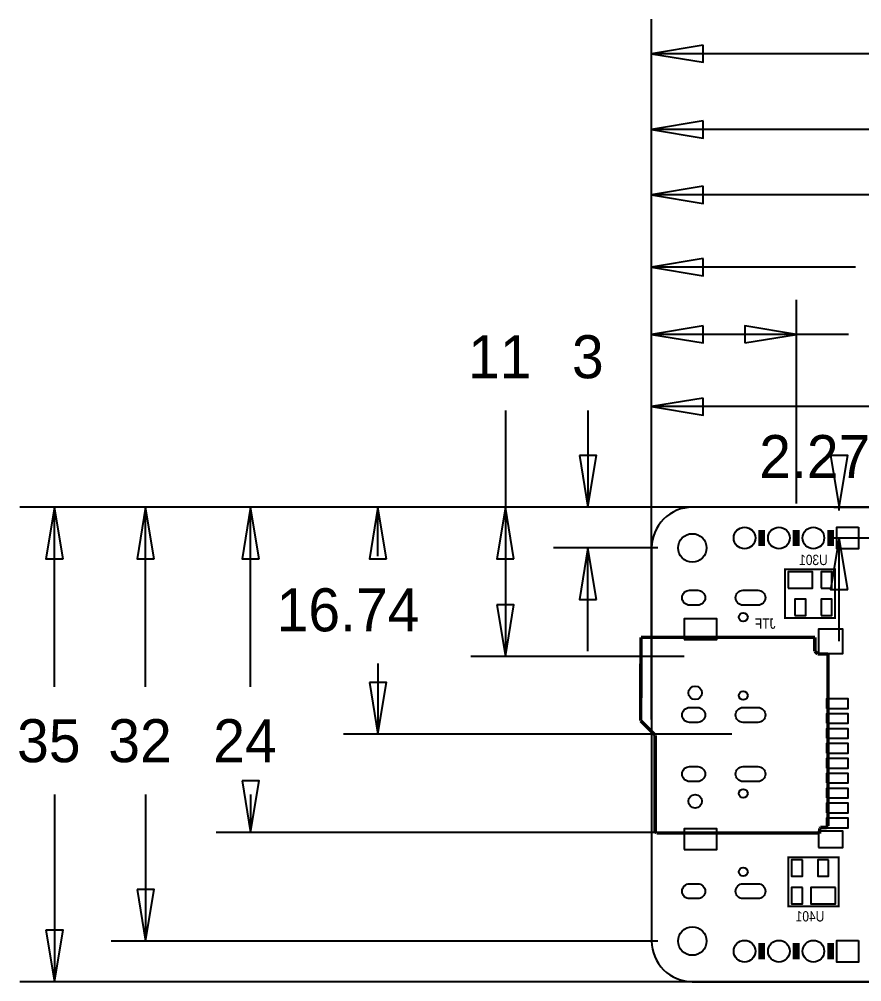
# Model space of a CAD drawing. Extents: x -47 to 68, y -3 to 71.
# Drawn here: x -46.7 to 15.5, y 0 to 71 of the extents above; entities that cross this region are included whole.
import ezdxf
from ezdxf.enums import TextEntityAlignment as Align

# ---------------------------------------------------------------- set-up
doc = ezdxf.new("R2010")
doc.units = 0
doc.layers.add('DXF', color=40, linetype='CONTINUOUS')

msp = doc.modelspace()

# ---------------------------------------------------------------- linework, layer by layer
at = {"layer": 'DXF'}
for points in [[(0, 19.346418), (0, 70.993)], [(3.81, 69.088), (0, 68.453), (3.81, 67.818), (3.81, 69.088)], [(30.29585, 68.453), (0, 68.453)], [(0, 34.280856), (0, 65.405)], [(3.81, 63.5), (0, 62.865), (3.81, 62.23), (3.81, 63.5)], [(30.42285, 62.865), (0, 62.865)], [(0, 32.042608), (0, 60.579)], [(3.81, 58.674), (0, 58.039), (3.81, 57.404), (3.81, 58.674)], [(26.33345, 58.039), (0, 58.039)], [(0, 33.300924), (0, 55.245)], [(3.81, 53.34), (0, 52.705), (3.81, 52.07), (3.81, 53.34)], [(15.03045, 52.705), (0, 52.705)], [(0, 33.907476), (0, 50.292)], [(10.687812, 35.270694), (10.687812, 50.292)], [(3.81, 48.387), (0, 47.752), (3.81, 47.117), (3.81, 48.387)], [(6.877812, 47.117), (10.687812, 47.752), (6.877812, 48.387), (6.877812, 47.117)], [(10.687812, 47.752), (0, 47.752)], [(14.52245, 47.752), (10.687812, 47.752)], [(0, 33.30194), (0, 44.958)], [(3.81, 43.053), (0, 42.418), (3.81, 41.783), (3.81, 43.053)], [(-10.795, 42.13225), (-10.795, 34.99993)], [(-4.699, 42.13225), (-4.699, 34.99993)], [(19.543014, 42.418), (0, 42.418)], [(-5.334, 38.80993), (-4.699, 34.99993), (-4.064, 38.80993), (-5.334, 38.80993)], [(13.208, 38.80993), (13.843, 34.99993), (14.478, 38.80993), (13.208, 38.80993)], [(27.372056, 34.99993), (-46.609, 34.99993)], [(-43.434, 31.18993), (-44.069, 34.99993), (-44.704, 31.18993), (-43.434, 31.18993)], [(-44.069, 21.74875), (-44.069, 34.99993)], [(4.823968, 34.99993), (-39.878, 34.99993)], [(-36.703, 31.18993), (-37.338, 34.99993), (-37.973, 31.18993), (-36.703, 31.18993)], [(-37.338, 21.74875), (-37.338, 34.99993)], [(4.077462, 34.99993), (-32.131, 34.99993)], [(-28.956, 31.18993), (-29.591, 34.99993), (-30.226, 31.18993), (-28.956, 31.18993)], [(-29.591, 21.74875), (-29.591, 34.99993)], [(1.537462, 34.99993), (-22.733, 34.99993)], [(-19.558, 31.18993), (-20.193, 34.99993), (-20.828, 31.18993), (-19.558, 31.18993)], [(-20.193, 31.40075), (-20.193, 34.99993)], [(3.703828, 34.99993), (-13.335, 34.99993)], [(-10.16, 31.18993), (-10.795, 34.99993), (-11.43, 31.18993), (-10.16, 31.18993)], [(-10.795, 34.99993), (-10.795, 23.999952)], [(2.257298, 34.99993), (-7.239, 34.99993)], [(13.449808, 34.99993), (16.383, 34.99993)], [(13.843, 34.76625), (13.843, 34.99993)], [(14.478, 28.920694), (13.843, 32.730694), (13.208, 28.920694), (14.478, 28.920694)], [(13.227812, 32.730694), (16.383, 32.730694)], [(13.843, 25.110694), (13.843, 32.730694)], [(0.459994, 31.999936), (-7.239, 31.999936)], [(-4.064, 28.189936), (-4.699, 31.999936), (-5.334, 28.189936), (-4.064, 28.189936)], [(-4.699, 24.379936), (-4.699, 31.999936)], [(-11.43, 27.809952), (-10.795, 23.999952), (-10.16, 27.809952), (-11.43, 27.809952)], [(-20.193, 23.46325), (-20.193, 18.262092)], [(2.399792, 23.999952), (-13.335, 23.999952)], [(-20.828, 22.072092), (-20.193, 18.262092), (-19.558, 22.072092), (-20.828, 22.072092)], [(5.9182, 18.262092), (-22.733, 18.262092)], [(-30.226, 14.809978), (-29.591, 10.999978), (-28.956, 14.809978), (-30.226, 14.809978)], [(-44.069, 13.81125), (-44.069, 0)], [(-37.338, 13.81125), (-37.338, 2.999994)], [(-29.591, 13.81125), (-29.591, 10.999978)], [(2.399792, 10.999978), (-32.131, 10.999978)], [(-37.973, 6.809994), (-37.338, 2.999994), (-36.703, 6.809994), (-37.973, 6.809994)], [(-44.704, 3.81), (-44.069, 0), (-43.434, 3.81), (-44.704, 3.81)], [(0.459994, 2.999994), (-39.878, 2.999994)], [(29.520388, 0), (-46.609, 0)]]:
    msp.add_lwpolyline(points, dxfattribs=at)
for points in [[(2.999994, 0), (64.99987, 0, 0.414214), (67.999864, 2.999994), (67.999864, 31.999936, 0.414214), (64.99987, 34.99993), (2.999994, 34.99993, 0.414214), (0, 31.999936), (0, 2.999994, 0.414214)], [(3.399282, 27.770455), (2.799334, 27.770455, -1), (2.799334, 28.870529), (3.399282, 28.870529, -1)], [(7.840218, 27.770455), (6.740398, 27.770455, -1), (6.740398, 28.870529), (7.840218, 28.870529, -1)], [(3.399282, 19.129375), (2.799334, 19.129375, -1), (2.799334, 20.229449), (3.399282, 20.229449, -1)], [(7.840218, 19.129375), (6.740398, 19.129375, -1), (6.740398, 20.229449), (7.840218, 20.229449, -1)], [(3.399536, 14.770481), (2.799588, 14.770481, -1), (2.799588, 15.870555), (3.399536, 15.870555, -1)], [(7.840472, 14.770481), (6.740652, 14.770481, -1), (6.740652, 15.870555), (7.840472, 15.870555, -1)], [(3.399536, 6.129401), (2.799588, 6.129401, -1), (2.799588, 7.229475), (3.399536, 7.229475, -1)], [(7.840472, 6.129401), (6.740652, 6.129401, -1), (6.740652, 7.229475), (7.840472, 7.229475, -1)]]:
    msp.add_lwpolyline(points, format="xyb", close=True, dxfattribs=at)
for points, const_width in [([(8.12292, 32.130746), (8.12292, 33.330642)], 0.500126), ([(10.66292, 32.130746), (10.66292, 33.330642)], 0.500126), ([(13.20292, 32.130746), (13.20292, 33.330642)], 0.500126), ([(13.533882, 30.425898), (9.833864, 30.425898), (9.833864, 26.825702), (13.533882, 26.825702), (13.533882, 30.425898)], 0.150114), ([(-0.807974, 19.249644), (-0.788416, 25.396444)], 0.254), ([(-0.788416, 25.396444), (12.044426, 25.396444)], 0.254), ([(12.044426, 25.396444), (12.044426, 24.380444)], 0.254), ([(12.044426, 24.380444), (12.247626, 24.177244)], 0.254), ([(12.247626, 24.177244), (13.009626, 24.177244)], 0.254), ([(13.009626, 24.177244), (13.009626, 11.477244)], 0.254), ([(0.258826, 18.182844), (-0.807974, 19.249644)], 0.254), ([(0.258826, 11.070844), (0.258826, 18.182844)], 0.254), ([(12.450826, 11.375644), (12.400026, 11.324844)], 0.254), ([(12.400026, 11.324844), (12.400026, 10.918444)], 0.254), ([(12.908026, 11.375644), (12.450826, 11.375644)], 0.254), ([(13.009626, 11.477244), (12.908026, 11.375644)], 0.254), ([(0.360426, 10.969244), (0.258826, 11.070844)], 0.254), ([(12.349226, 10.969244), (0.360426, 10.969244)], 0.254), ([(12.400026, 10.918444), (12.349226, 10.969244)], 0.254), ([(10.088118, 5.565902), (13.788136, 5.565902), (13.788136, 9.166098), (10.088118, 9.166098), (10.088118, 5.565902)], 0.150114), ([(8.12292, 1.650492), (8.12292, 2.850388)], 0.500126), ([(10.66292, 1.650492), (10.66292, 2.850388)], 0.500126), ([(13.20292, 1.650492), (13.20292, 2.850388)], 0.500126)]:
    msp.add_lwpolyline(points, dxfattribs=dict(at, const_width=const_width))
for points in [[(15.272893, 33.530667), (15.272893, 31.930721), (13.672947, 31.930721), (13.672947, 33.530667)], [(10.068687, 29.041852), (11.868785, 29.041852), (11.868785, 30.241748), (10.068687, 30.241748)], [(12.499086, 29.041852), (13.299186, 29.041852), (13.299186, 30.241748), (12.499086, 30.241748)], [(10.568686, 27.009852), (11.368786, 27.009852), (11.368786, 28.209748), (10.568686, 28.209748)], [(12.499086, 27.009852), (13.299186, 27.009852), (13.299186, 28.209748), (12.499086, 28.209748)], [(2.405126, 25.25014), (4.818126, 25.25014), (4.818126, 26.77414), (2.405126, 26.77414)], [(12.322556, 24.222964), (14.100556, 24.222964), (14.100556, 26.000964), (12.322556, 26.000964)], [(12.911709, 20.162012), (14.511655, 20.162012), (14.511655, 20.862036), (12.911709, 20.862036)], [(12.911709, 19.061938), (14.511655, 19.061938), (14.511655, 19.761962), (12.911709, 19.761962)], [(12.911709, 17.962118), (14.511655, 17.962118), (14.511655, 18.662142), (12.911709, 18.662142)], [(12.911709, 16.862044), (14.511655, 16.862044), (14.511655, 17.562068), (12.911709, 17.562068)], [(12.911709, 15.76197), (14.511655, 15.76197), (14.511655, 16.461994), (12.911709, 16.461994)], [(12.911709, 14.66215), (14.511655, 14.66215), (14.511655, 15.362174), (12.911709, 15.362174)], [(12.911709, 13.562076), (14.511655, 13.562076), (14.511655, 14.2621), (12.911709, 14.2621)], [(12.911709, 12.462002), (14.511655, 12.462002), (14.511655, 13.162026), (12.911709, 13.162026)], [(12.911709, 11.361928), (14.511655, 11.361928), (14.511655, 12.061952), (12.911709, 12.061952)], [(2.405126, 9.750044), (4.818126, 9.750044), (4.818126, 11.274044), (2.405126, 11.274044)], [(12.322556, 9.912096), (14.100556, 9.912096), (14.100556, 11.111992), (12.322556, 11.111992)], [(11.122914, 8.981948), (10.322814, 8.981948), (10.322814, 7.782052), (11.122914, 7.782052)], [(13.053314, 8.981948), (12.253214, 8.981948), (12.253214, 7.782052), (13.053314, 7.782052)], [(11.122914, 6.949948), (10.322814, 6.949948), (10.322814, 5.750052), (11.122914, 5.750052)], [(13.553313, 6.949948), (11.753215, 6.949948), (11.753215, 5.750052), (13.553313, 5.750052)], [(15.272893, 3.050413), (15.272893, 1.450467), (13.672947, 1.450467), (13.672947, 3.050413)]]:
    msp.add_lwpolyline(points, close=True, dxfattribs=at)
for centre, radius in [((6.85292, 32.730694), 0.799973), ((9.39292, 32.730694), 0.799973), ((11.93292, 32.730694), 0.799973), ((2.999994, 31.999936), 1.050036), ((6.759448, 26.890472), 0.324993), ((3.211576, 21.312124), 0.499999), ((6.759448, 21.109432), 0.324993), ((6.759702, 13.890498), 0.324993), ((3.211576, 13.31214), 0.499999), ((6.759702, 8.109458), 0.324993), ((2.999994, 2.999994), 1.050036), ((6.85292, 2.25044), 0.799973), ((9.39292, 2.25044), 0.799973), ((11.93292, 2.25044), 0.799973)]:
    msp.add_circle(centre, radius, dxfattribs=at)

# ---------------------------------------------------------------- texts
at = {"layer": 'DXF', "width": 0.992}
for s, p in [('11', (-13.5509, 44.5135)), ('3', (-5.8801, 44.5135)), ('2.27', (7.9375, 37.1475)), ('16.74', (-27.6733, 25.8445)), ('35', (-46.8249, 16.1925)), ('32', (-40.0939, 16.1925)), ('24', (-32.3469, 16.1925))]:
    msp.add_text(s, height=3.175, dxfattribs=at).set_placement(p)
at = {"layer": 'DXF', "text_generation_flag": 2, "width": 0.866667}
for s, p in [('U301', (11.938, 30.734)), ('JTF', (8.382, 26.035)), ('U401', (11.684, 4.445))]:
    msp.add_text(s, height=0.762, dxfattribs=at).set_placement(p, align=Align.CENTER)

doc.saveas('drawing.dxf')
